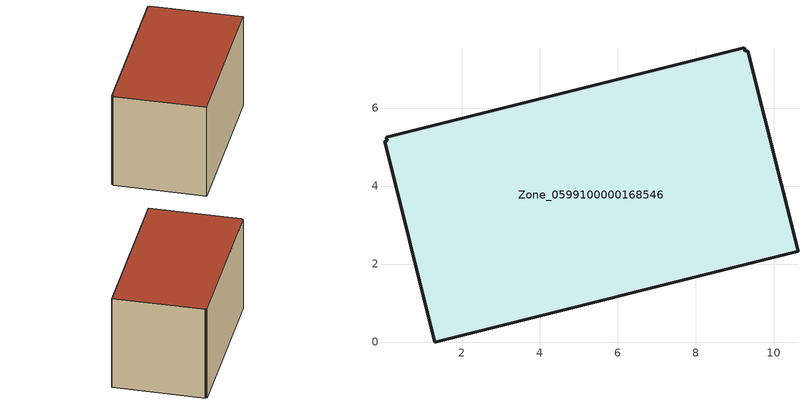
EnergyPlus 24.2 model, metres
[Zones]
Zone_0599100000168546
 floor ground (C_G): 9.33,7.47 10.62,2.33 1.31,0 0.02,5.15 0.09,5.17 0.06,5.25 9.25,7.54 9.26,7.45 z0
 wall outside (C_F): 9.25,7.54 0.06,5.25 0.09,5.17 0.02,5.15 1.31,0 10.62,2.33 9.33,7.47 9.26,7.45 9.25,7.54 z0:5.82
 roof outside (C_R): 10.62,2.33 9.33,7.47 9.26,7.45 9.25,7.54 0.06,5.25 0.09,5.17 0.02,5.15 1.31,0 z5.82
[BUILDING]
Pand.0599100000168546: North Axis=0; Terrain=City; Loads Convergence Tolerance Value=0.04; Temperature Convergence Tolerance Value=0.4; Solar Distribution=FullExterior; Maximum Number of Warmup Days=25; Minimum Number of Warmup Days=1
[Site:Location]
Rotterdam.The.Hague.AP_ZH_NLD Design_Conditions: Latitude=51.96; Longitude=4.45; Time Zone=1; Elevation=-4.5
[SITE:GROUNDTEMPERATURE:BUILDINGSURFACE]
18, 18, 18, 18, 18, 18, 18, 18, 18, 18, 18, 18
[MATERIAL] Thermal Absorptance=0.9; Solar Absorptance=0.7; Visible Absorptance=0.7
Name | Roughness | Thickness | Conductivity | Density | Specific Heat
G.TI.1975-1991 | MediumSmooth | 0.15 | 0.288461 | 540 | 1210
F.TI.1975-1991 | Rough | 0.3 | 0.230769 | 1920 | 840
R.TI.1975-1991 | MediumRough | 0.2 | 0.153846 | 1500 | 1000
[CONSTRUCTION]
C_G: G.TI.1975-1991
C_F: F.TI.1975-1991
C_R: R.TI.1975-1991
[ZONE]
Zone_0599100000168546: Type=1; Multiplier=1; Ceiling Height=Autocalculate; Volume=Autocalculate; Floor Area=autocalculate; Part of Total Floor Area=Yes
[ZONEINFILTRATION:DESIGNFLOWRATE]
Infil_Zone_0599100000168546: Zone or ZoneList or Space or SpaceList=Zone_0599100000168546; Schedule=AlwaysOn; Design Flow Rate Calculation Method=Flow/Area; Flow Rate per Floor Area=0.003; Constant Term Coefficient=1; Temperature Term Coefficient=0; Velocity Term Coefficient=0; Velocity Squared Term Coefficient=0
[HVACTEMPLATE:ZONE:IDEALLOADSAIRSYSTEM]
Zone_0599100000168546: Maximum Heating Supply Air Temperature=50; Minimum Cooling Supply Air Temperature=13; Maximum Heating Supply Air Humidity Ratio=0.0156; Minimum Cooling Supply Air Humidity Ratio=0.0077; Heating Limit=NoLimit; Cooling Limit=NoLimit; Dehumidification Control Type=ConstantSensibleHeatRatio; Cooling Sensible Heat Ratio=0.7; Dehumidification Setpoint=60; Humidification Control Type=None; Humidification Setpoint=30; Outdoor Air Method=None; Outdoor Air Flow Rate per Person=0.00944; Outdoor Air Flow Rate per Zone Floor Area=0; Outdoor Air Flow Rate per Zone=0; Demand Controlled Ventilation Type=None; Outdoor Air Economizer Type=NoEconomizer; Heat Recovery Type=None; Sensible Heat Recovery Effectiveness=0.7; Latent Heat Recovery Effectiveness=0.65
[ZONECONTROL:THERMOSTAT]
ThermostatControl_Zone_0599100000168546: Zone or ZoneList=Zone_0599100000168546; Control Type Schedule=DualSetpointControlType; Control 1=Thermostat_Zone_0599100000168546; Temperature Difference Between Cutout And Setpoint=0
[THERMOSTATSETPOINT:DUALSETPOINT]
Thermostat_Zone_0599100000168546: Heating Setpoint Temperature Schedule=HeatingSetpoint_Zone_0599100000168546; Cooling Setpoint Temperature Schedule=CoolingSetpoint_Zone_0599100000168546
[SCHEDULE:COMPACT]
HeatingSetpoint_Zone_0599100000168546: Through: 12/31, For: AllDays, Until: 24:00, 21
CoolingSetpoint_Zone_0599100000168546: Through: 12/31, For: AllDays, Until: 24:00, 24
DualSetpointControlType: Through: 12/31, For: AllDays, Until: 24:00, 4
AlwaysOn: Through: 12/31, For: AllDays, Until: 24:00, 1
